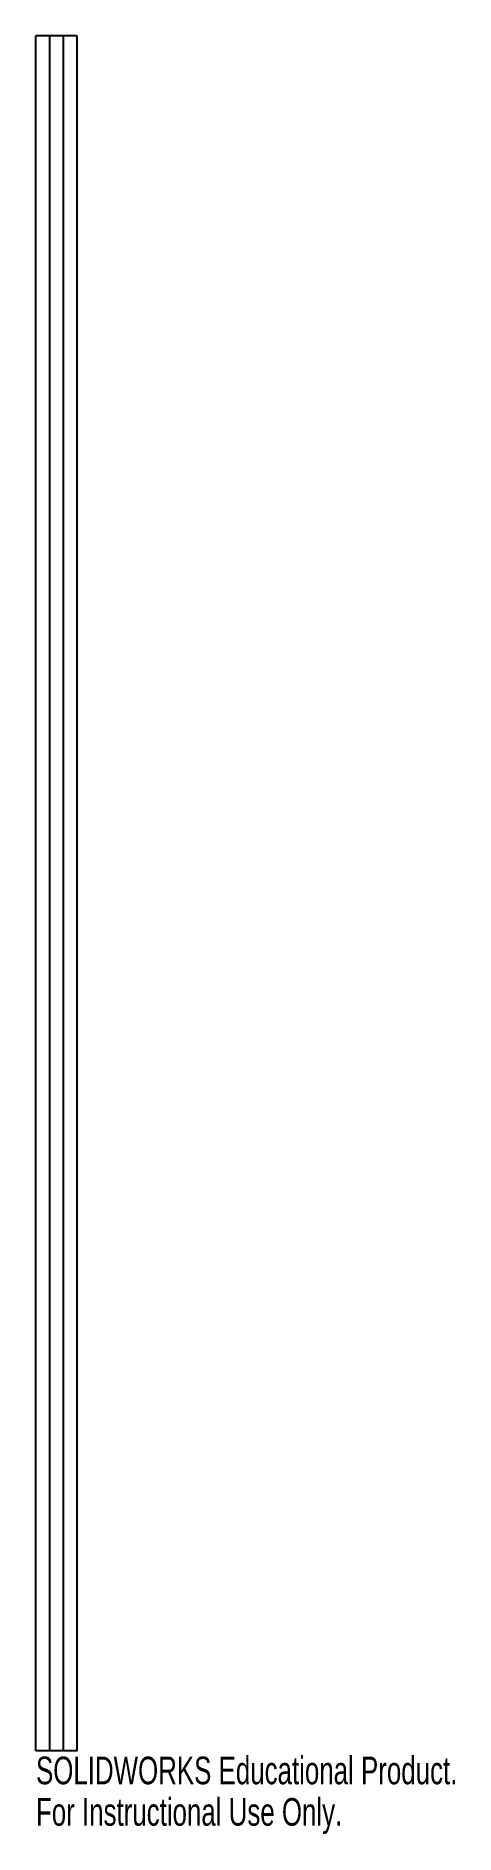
# Model space of a CAD drawing. Header units: millimetres. Extents: x -0.4 to 7, y -31.5 to 0.
import ezdxf

# ---------------------------------------------------------------- set-up
doc = ezdxf.new("R2010")
doc.units = ezdxf.units.MM
doc.styles.add('SLDTEXTSTYLE0', font='TXT', dxfattribs={"width": 0.7})

msp = doc.modelspace()

# ---------------------------------------------------------------- linework, layer by layer
at = {"color": 7, "linetype": 'Continuous', "lineweight": 25}
for p, q in [((-0.36, -30), (-0.36, 0)), ((0.36, 0), (-0.36, 0)), ((-0.12, -30), (-0.12, 0)), ((0.12, -30), (0.12, 0)), ((0.36, -30), (0.36, 0)), ((0.36, -30), (-0.36, -30))]:
    msp.add_line(p, q, dxfattribs=at)

# ---------------------------------------------------------------- texts
at = {"color": 7, "linetype": 'Continuous', "char_height": 0.48336, "attachment_point": 1, "style": 'SLDTEXTSTYLE0'}
for s, insert in [('SOLIDWORKS Educational Product.', (-0.36, -30.102)), ('For Instructional Use Only.', (-0.36, -30.827))]:
    msp.add_mtext(s, dxfattribs=dict(at, insert=insert))

doc.saveas('drawing.dxf')
